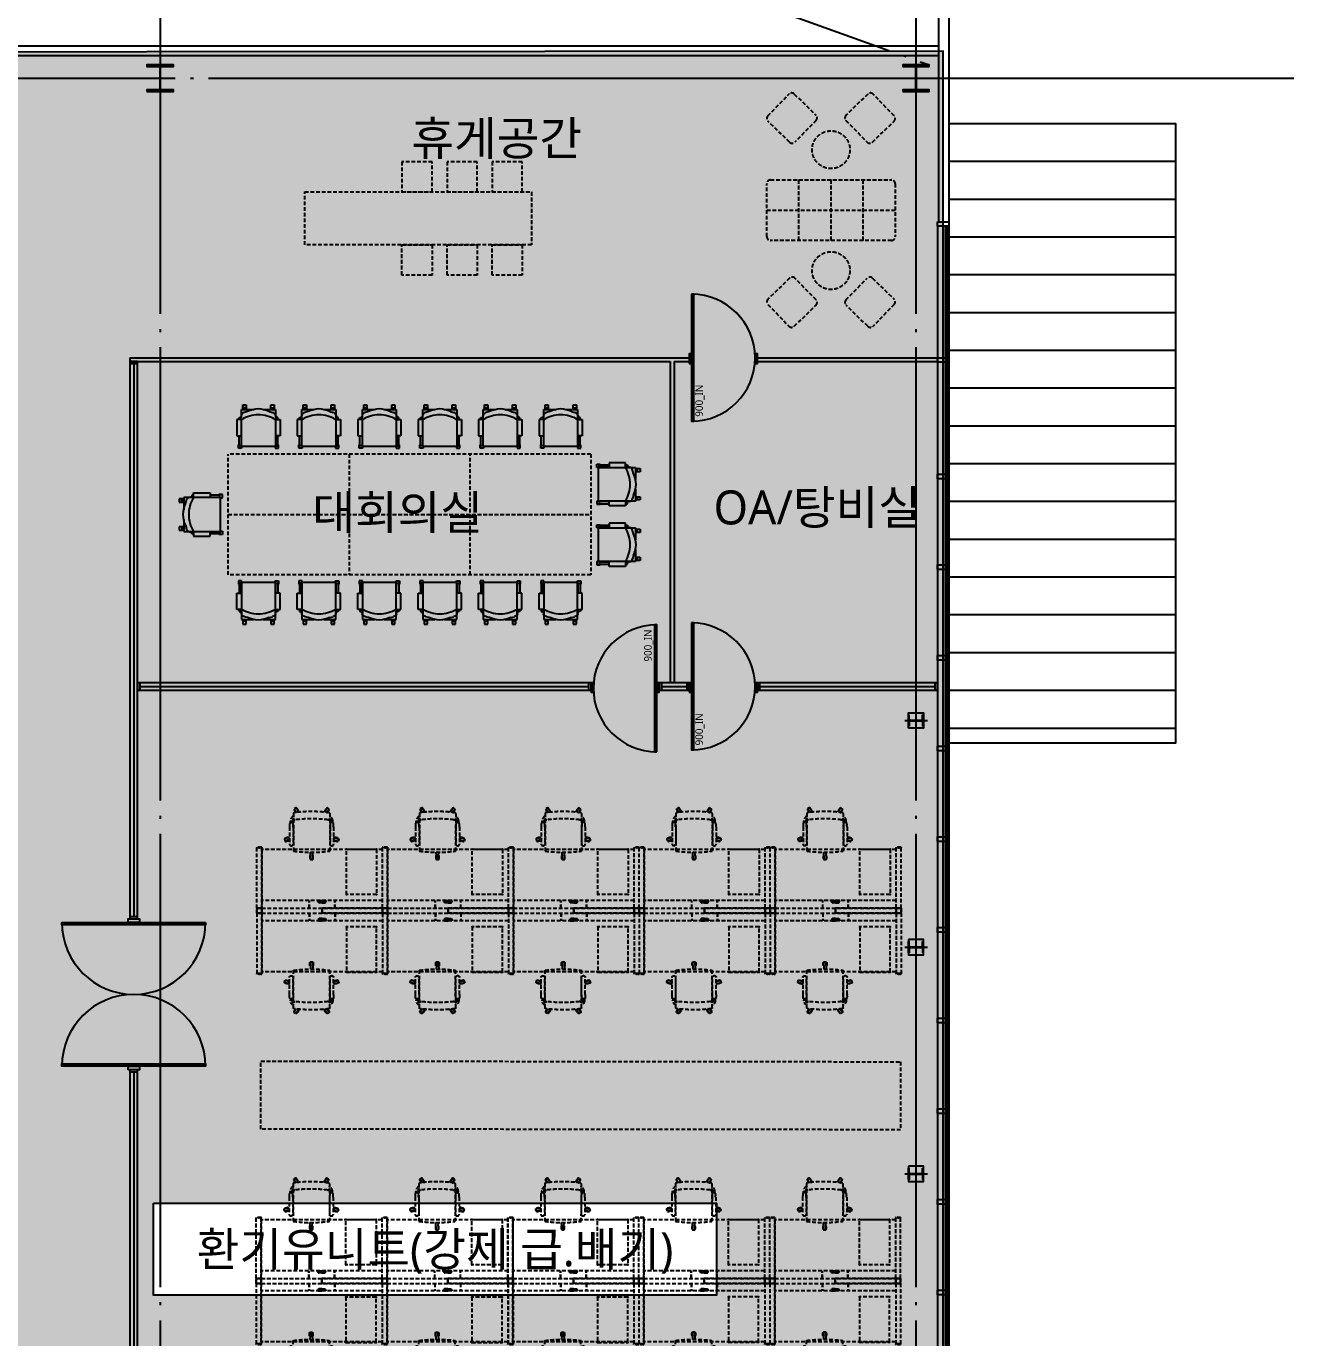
# Model space of a CAD drawing. Header units: millimetres. Extents: x -158894 to 483100, y 4200 to 114600.
# Drawn here: x 268928 to 285700, y 56231 to 73588 of the extents above; entities that cross this region are included whole.
import ezdxf
from ezdxf.enums import TextEntityAlignment as Align

# ---------------------------------------------------------------- set-up
doc = ezdxf.new("R2010")
doc.units = ezdxf.units.MM
doc.header["$LTSCALE"] = 200
doc.linetypes.add('CEN-GAUN', pattern=[32.2, 30, -1, 0.2, -1])
doc.linetypes.add('HIDDEN', pattern=[0.375, 0.25, -0.125])
doc.layers.add('1.설비검토', color=3, linetype='Continuous', plot=False)
doc.layers.add('DOOR-W', color=8, linetype='Continuous', plot=False)
for name, color, linetype in [('BA', 9, 'Continuous'), ('CEN', 15, 'CEN-GAUN'), ('DOOR-OPEN', 9, 'Continuous'), ('FUR', 8, 'HIDDEN'), ('HAT', 8, 'Continuous'), ('OPEN', 15, 'CEN-GAUN'), ('RM', 8, 'Continuous'), ('WIND COLUMN', 4, 'Continuous'), ('XR-plan(생기품질센터)내부$0$FUR', 252, 'Continuous')]:
    doc.layers.add(name, color=color, linetype=linetype)
doc.styles.add('스타일1', font='malgun.ttf')

# ---------------------------------------------------------------- blocks, each defined once
blk = doc.blocks.new('chair55123')
at = {"layer": 'FUR', "linetype": 'Continuous'}
for p, q in [((-207, 498), (-207, 550)), ((-207, 550), (-164, 550)), ((-164, 550), (-164, 498)), ((164, 498), (164, 550)), ((164, 550), (207, 550)), ((207, 550), (207, 498)), ((-224, 359), (-286, 359)), ((-286, 359), (-286, 140)), ((-257, 359), (-257, 383)), ((-257, 383), (-235, 383)), ((-228, 412), (-242, 359)), ((-224, 0), (-224, 488)), ((-224, 488), (-64, 488)), ((-224, 140), (-224, 359)), ((-201, 498), (-207, 498)), ((-170, 512), (-201, 512)), ((-201, 512), (-201, 488)), ((-143, 465), (-187, 452)), ((-170, 488), (-170, 512)), ((-164, 498), (-170, 498)), ((64, 488), (224, 488)), ((143, 465), (187, 452)), ((170, 498), (164, 498)), ((170, 488), (170, 512)), ((170, 512), (201, 512)), ((201, 512), (201, 488)), ((207, 498), (201, 498)), ((224, 488), (224, 0)), ((224, 359), (286, 359)), ((224, 359), (224, 140)), ((228, 412), (242, 359)), ((257, 383), (235, 383)), ((257, 359), (257, 383)), ((286, 359), (286, 140)), ((-286, 140), (-224, 140)), ((-265, -24), (-265, 24)), ((-265, 24), (-257, 24)), ((-257, 9), (-257, 140)), ((-229, 9), (-257, 9)), ((-229, 140), (-229, 9)), ((-229, 24), (-224, 24)), ((224, 0), (-224, 0)), ((-222, 0), (-222, -24)), ((222, 0), (222, -24)), ((286, 140), (224, 140)), ((229, 24), (224, 24)), ((229, 140), (229, 9)), ((229, 9), (257, 9)), ((257, 9), (257, 140)), ((265, 24), (257, 24)), ((265, -24), (265, 24)), ((-222, -24), (-265, -24)), ((222, -24), (265, -24))]:
    blk.add_line(p, q, dxfattribs=at)
for centre, radius, start, end in [((-174, 398), 55.3, 103.6632, 165.0419), ((-6, 9), 409, 89.1019, 122.2471), ((41, -15), 514, 94.5746, 110.9728), ((-41, -15), 514, 69.0272, 85.4254), ((6, 9), 409, 57.7529, 90.8981), ((174, 398), 55.3, 14.9581, 76.3368)]:
    blk.add_arc(centre, radius, start, end, dxfattribs=at)
blk = doc.blocks.new('책상')
at = {"layer": 'FUR'}
for p, q in [((-349, 1395), (-370, 1380)), ((-318, 1356), (-346, 1394)), ((-344, 1392), (-343, 1393)), ((39, 1356), (67, 1394)), ((66, 1392), (64, 1393)), ((91, 1379), (70, 1394)), ((-420, 1199), (-420, 1219)), ((-394, 1199), (-394, 1219)), ((-380, 1321), (-380, 823)), ((-343, 1338), (-370, 1377)), ((-369, 1374), (-370, 1373)), ((-343, 1339), (-340, 1335)), ((-319, 1357), (-305, 1338)), ((-315, 1352), (-314, 1352)), ((40, 1356), (26, 1338)), ((35, 1352), (36, 1351)), ((64, 1339), (61, 1334)), ((61, 1333), (61, 1333)), ((64, 1338), (92, 1376)), ((90, 1374), (91, 1373)), ((101, 1320), (100, 823)), ((114, 1199), (114, 1219)), ((141, 1199), (141, 1218)), ((-431, 1142), (-431, 914)), ((-383, 1142), (-383, 914)), ((104, 1142), (104, 914)), ((152, 1142), (152, 914)), ((-866, 874), (-866, 868)), ((-866, 871), (-866, 868)), ((-800, 874), (-865, 874)), ((-813, 874), (-800, 874)), ((-800, 874), (-800, 868)), ((-800, 868), (-800, 871)), ((-500, 981), (-492, 956)), ((-453, 998), (-499, 984)), ((-496, 985), (-496, 986)), ((-444, 970), (-489, 955)), ((-486, 956), (-486, 955)), ((-454, 998), (-431, 1006)), ((-448, 1000), (-448, 1001)), ((-445, 969), (-431, 973)), ((-439, 970), (-439, 971)), ((174, 998), (152, 1006)), ((165, 969), (152, 973)), ((159, 970), (159, 971)), ((164, 969), (210, 955)), ((168, 1000), (169, 1000)), ((174, 998), (219, 983)), ((207, 955), (206, 954)), ((220, 981), (212, 956)), ((216, 984), (216, 985)), ((800, 874), (800, 868)), ((800, 871), (800, 868)), ((865, 874), (800, 874)), ((852, 874), (865, 874)), ((866, 874), (866, 868)), ((866, 868), (866, 871)), ((-800, 867), (-866, 867)), ((-866, 67), (-866, 867)), ((-800, 867), (-865, 867)), ((-813, 867), (-800, 867)), ((-800, 67), (-800, 867)), ((-798, 842), (-800, 840)), ((-800, 842), (-800, 842)), ((-800, 840), (-800, 69)), ((798, 842), (-798, 842)), ((-155, 715), (-157, 715)), ((-155, 758), (-156, 807)), ((-155, 765), (-156, 765)), ((-155, 759), (-155, 712)), ((-153, 710), (-127, 710)), ((-125, 758), (-123, 807)), ((-124, 765), (-125, 765)), ((-125, 759), (-125, 712)), ((-125, 715), (-123, 715)), ((320, 248), (320, 846)), ((321, 847), (719, 847)), ((720, 846), (720, 248)), ((800, 840), (798, 842)), ((865, 867), (800, 867)), ((866, 867), (800, 867)), ((800, 67), (800, 867)), ((800, 69), (800, 840)), ((852, 867), (865, 867)), ((866, 67), (866, 867)), ((719, 247), (321, 247)), ((-800, 67), (-866, 67)), ((-866, 66), (-866, 2)), ((-801, 67), (-865, 67)), ((-865, 1), (-801, 1)), ((800, 167), (-800, 167)), ((-800, 69), (-798, 67)), ((-800, 67), (798, 67)), ((-800, 67), (0, 67)), ((-800, 1), (-800, 67)), ((-800, 2), (-800, 66)), ((-800, 1), (0, 1)), ((-171, 67), (-171, 167)), ((-168, 67), (-168, 167)), ((-46, 142), (-53, 160)), ((-43, 144), (-50, 161)), ((-49, 167), (0, 167)), ((-49, 164), (0, 164)), ((0, 142), (-41, 142)), ((0, 139), (-41, 139)), ((49, 167), (0, 167)), ((49, 164), (0, 164)), ((0, 142), (41, 142)), ((0, 139), (41, 139)), ((0, 1), (0, 67)), ((800, 67), (0, 67)), ((0, 67), (0, 1)), ((800, 1), (0, 1)), ((43, 144), (50, 161)), ((46, 142), (53, 160)), ((168, 67), (168, 167)), ((171, 67), (171, 167)), ((798, 67), (800, 69)), ((866, 67), (800, 67)), ((800, 67), (800, 1)), ((800, 66), (800, 2)), ((865, 67), (801, 67)), ((801, 1), (865, 1)), ((866, 2), (866, 66))]:
    blk.add_line(p, q, dxfattribs=at)
for centre, radius, start, end in [((-348, 1393), 2, 35.9563, 125.9563), ((-340, 1389), 5, 43.4593, 125.9563), ((-446, 1289), 150, 27.6026, 43.4593), ((167, 1288), 150, 136.4533, 152.31), ((62, 1388), 5, 53.9563, 136.4533), ((69, 1393), 2, 53.9563, 143.9563), ((-344, 1219), 76.3, 118.1096, 179.9563), ((-344, 1219), 49.7, 136.3721, 179.9563), ((-370, 1321), 10, 97.3015, 179.9563), ((-360, 1257), 20, 179.9563, 276.8626), ((-367, 1370), 5, 125.9563, 208.4533), ((-369, 1378), 2, 125.9563, 215.9563), ((-239, 1439), 150, 208.4533, 224.2456), ((-142, -454), 1800, 82.5233, 97.3015), ((-142, -550), 1800, 82.9638, 96.8626), ((-317, 1356), 5, 305.9563, 27.6026), ((38, 1356), 5, 152.31, 233.9563), ((64, 1337), 5, 233.9563, 315.6026), ((-39, 1438), 150, 315.6026, 331.4593), ((81, 1256), 20, 262.9638, 359.9563), ((90, 1378), 2, 323.9563, 53.9563), ((88, 1369), 5, 331.4593, 53.9563), ((91, 1320), 10, 359.9563, 82.5233), ((65, 1219), 76.3, 359.9563, 61.803), ((65, 1219), 49.7, 359.9563, 43.5405), ((-135, 1153), 296, 174.6812, 177.7662), ((155, 1142), 586, 177.7662, 179.9563), ((-312, 1169), 119, 167.3904, 174.6812), ((-407, 1168), 33.8, 53.3451, 126.5675), ((-426, 1195), 1.23, 160.7708, 167.3904), ((-388, 1195), 1.23, 12.5222, 19.1419), ((-503, 1170), 119, 5.2314, 12.5222), ((-679, 1153), 296, 2.1465, 5.2314), ((-970, 1142), 586, 359.9563, 2.1465), ((400, 1153), 296, 174.6812, 177.7662), ((690, 1141), 586, 177.7662, 179.9563), ((223, 1169), 119, 167.3904, 174.6812), ((128, 1168), 33.8, 53.3451, 126.5675), ((109, 1195), 1.23, 160.7708, 167.3904), ((147, 1195), 1.23, 12.5222, 19.1419), ((32, 1169), 119, 5.2314, 12.5222), ((-144, 1153), 296, 2.1465, 5.2314), ((-435, 1142), 586, 359.9563, 2.1465), ((-865, 874), 0.5, 89.9999, 179.9999), ((-800, 874), 0.5, 359.9999, 89.9999), ((-800, 874), 0.5, 359.9999, 89.9999), ((-498, 982), 2, 107.4294, 197.4294), ((-491, 987), 5, 115.4593, 197.9563), ((-429, 856), 150, 99.6026, 115.4593), ((-490, 957), 2, 197.9563, 287.9563), ((-481, 956), 5, 197.9563, 280.4533), ((-508, 1099), 150, 280.4533, 296.31), ((-453, 999), 5, 17.9563, 99.6026), ((-443, 969), 5, 296.31, 17.9563), ((-415, 914), 16.8, 179.9563, 206.3863), ((-411, 916), 20.7, 206.3863, 230.1507), ((-409, 919), 24.2, 230.1507, 250.9128), ((-407, 923), 28.7, 250.9128, 269.9563), ((-407, 923), 28.7, 269.9563, 288.9999), ((-406, 919), 24.2, 288.9999, 309.7619), ((-404, 916), 20.7, 309.7619, 333.5264), ((-400, 914), 16.8, 333.5264, 359.9563), ((-354, 931), 89.8, 107.1694, 109.3471), ((-366, 955), 36.8, 112.5897, 118.1829), ((74, 930), 89.8, 70.5655, 72.7432), ((86, 955), 36.8, 61.7297, 67.323), ((120, 914), 16.8, 179.9563, 206.3863), ((124, 915), 20.7, 206.3863, 230.1507), ((126, 918), 24.2, 230.1507, 250.9128), ((128, 922), 28.7, 250.9128, 269.9563), ((128, 922), 28.7, 269.9563, 288.9999), ((129, 918), 24.2, 288.9999, 309.7619), ((131, 915), 20.7, 309.7619, 333.5264), ((135, 914), 16.8, 333.5264, 359.9563), ((164, 968), 5, 161.9563, 243.6026), ((228, 1098), 150, 243.6026, 259.4593), ((173, 999), 5, 80.31, 161.9563), ((149, 856), 150, 64.4533, 80.31), ((201, 956), 5, 259.4593, 341.9563), ((210, 956), 2, 251.9563, 341.9563), ((212, 987), 5, 341.9563, 64.4533), ((218, 981), 2, 342.4832, 72.4832), ((800, 874), 0.5, 89.9999, 179.9999), ((865, 874), 0.5, 359.9999, 89.9999), ((865, 874), 0.5, 359.9999, 89.9999), ((-865, 868), 0.5, 179.9999, 269.9999), ((-800, 868), 0.5, 269.9999, 359.9999), ((-800, 868), 0.5, 269.9999, 359.9999), ((-140, 2607), 1800, 262.3311, 277.6689), ((-13, 739), 150, 171.6026, 187.4593), ((-156, 760), 5, 89.9563, 171.6026), ((-156, 720), 5, 187.4593, 269.9563), ((-153, 712), 2, 179.9563, 269.9563), ((-127, 712), 2, 269.9563, 359.9563), ((-124, 760), 5, 8.31, 89.9563), ((-124, 720), 5, 269.9563, 352.4533), ((-267, 739), 150, 352.4533, 8.31), ((321, 846), 1, 90, 180), ((719, 846), 1, 0, 90), ((800, 868), 0.5, 179.9999, 269.9999), ((865, 868), 0.5, 269.9999, 359.9999), ((865, 868), 0.5, 269.9999, 359.9999), ((321, 248), 1, 180, 270), ((719, 248), 1, 270, 0), ((-865, 66), 1, 90, 180), ((-865, 2), 1, 180, 270), ((-801, 66), 1, 360, 90), ((-801, 2), 1, 270, 360), ((-49, 162), 5, 90, 202.7255), ((-49, 162), 2, 90, 202.7255), ((-41, 144), 5, 202.7255, 270), ((-41, 144), 2, 202.7255, 270), ((41, 144), 2, 270, 337.2745), ((41, 144), 5, 270, 337.2745), ((49, 162), 5, 337.2745, 90), ((49, 162), 2, 337.2745, 90), ((801, 66), 1, 89.9998, 179.9998), ((801, 2), 1, 179.9998, 269.9998), ((865, 66), 1, 359.9998, 89.9998), ((865, 2), 1, 269.9998, 359.9998)]:
    blk.add_arc(centre, radius, start, end, dxfattribs=at)
for p in [(-833, 874), (833, 874), (-833, 867), (320, 847), (720, 847), (833, 867), (320, 247), (720, 247), (-866, 34), (-833, 67), (-833, 67), (-833, 1), (-800, 67), (-800, 34), (-800, 34), (0, 34), (0, 34), (800, 67), (800, 34), (800, 34), (833, 67), (833, 67), (833, 1), (866, 34)]:
    blk.add_point(p, dxfattribs=at)
blk = doc.blocks.new('*U20')
for p, q in [((59, 185), (0, 185)), ((91, 185), (150, 185)), ((59, 9), (0, 9)), ((72, 172), (72, 22)), ((78, 172), (78, 22)), ((91, 9), (150, 9))]:
    blk.add_line(p, q)
for points in [[(150, 185), (150, 194), (0, 194), (0, 185)], [(0, 9), (0, 0), (150, 0), (150, 9)]]:
    blk.add_lwpolyline(points)
for centre, start, end in [((59, 172), 0, 90), ((91, 172), 90, 180), ((59, 22), 270, 0), ((91, 22), 180, 270)]:
    blk.add_arc(centre, 13, start, end)
blk = doc.blocks.new('WC1A')
at = {"layer": 'BA'}
blk.add_lwpolyline([(556300, 96403), (556500, 96403), (556500, 96203), (556300, 96203)], close=True, dxfattribs=at)
at = {"layer": 'CEN'}
blk.add_line((556400, 96450), (556400, 96150), dxfattribs=at)
at = {"layer": 'BA'}
blk.add_blockref('*U20', (556325, 96206), dxfattribs=at)

msp = doc.modelspace()

# ---------------------------------------------------------------- hatches: boundary and pattern name
at = {"layer": '1.설비검토', "transparency": 33554687}
h = msp.add_hatch(color=131, dxfattribs=at)
h.dxf.hatch_style = 1
h.paths.add_polyline_path([(259976.8, 65655.4), (268142.7, 65655.4), (268142.7, 56261.3), (259974.1, 56261.3), (259974.1, 42522.5), (278554.2, 42522.5), (278554.2, 45824.6), (281059, 45824.6), (281059, 73257.5), (259976.8, 73241.6)])
h.paths.add_polyline_path([(278060.3, 58013.2), (278060.3, 56792.4), (270612.8, 56792.4), (270612.8, 58013.2)], flags=16)
h.paths.add_polyline_path([(270765.6, 57825), (277906.9, 57825), (277906.9, 56963.2), (270765.6, 56963.2)], flags=8)
at = {"layer": 'HAT'}
h = msp.add_hatch(dxfattribs=at)
h.set_pattern_fill('_USER', color=256, scale=500, pattern_type=0)
h.set_pattern_definition([(0, (285200, 72300), (0, 500), [])])
h.paths.add_polyline_path([(284135, 64100), (281135, 64100), (281135, 72300), (284135, 72300)])

# ---------------------------------------------------------------- linework, layer by layer
at = {"layer": '1.설비검토'}
msp.add_lwpolyline([(259976.8, 73241.6), (259976.8, 65655.4), (268142.7, 65655.4), (268142.7, 56261.3), (259974.1, 56261.3), (259974.1, 42522.5), (278554.2, 42522.5), (278554.2, 45824.6), (281059, 45824.6), (281059, 73257.5), (259976.8, 73241.6)], dxfattribs=at)
at = {"layer": '1.설비검토', "color": 0}
msp.add_lwpolyline([(270612.8, 58013.2), (278060.3, 58013.2), (278060.3, 56792.4), (270612.8, 56792.4)], close=True, dxfattribs=at)
at = {"layer": 'BA'}
for p, q in [((281000, 86200), (281000, 71000)), ((281000, 73325), (259275, 73325)), ((259400, 73200), (281000, 73200)), ((270400, 69120), (270300, 69120)), ((270350, 69120), (270350, 61805)), ((281091, 69170), (281115, 69170)), ((281115, 69200), (281115, 69140)), ((281135, 69200), (281115, 69200)), ((281115, 69140), (281135, 69140)), ((281135, 69200), (281135, 69140)), ((281091, 67630), (281115, 67630)), ((281115, 67660), (281115, 67600)), ((281135, 67660), (281115, 67660)), ((281115, 67600), (281135, 67600)), ((281135, 67660), (281135, 67600)), ((281091, 66430), (281115, 66430)), ((281115, 66460), (281115, 66400)), ((281135, 66460), (281115, 66460)), ((281115, 66400), (281135, 66400)), ((281135, 66460), (281135, 66400)), ((281091, 65230), (281115, 65230)), ((281115, 65260), (281115, 65200)), ((281135, 65260), (281115, 65260)), ((281115, 65200), (281135, 65200)), ((281135, 65260), (281135, 65200)), ((270430, 64900), (270430, 64800)), ((270430, 64850), (276371.9, 64850)), ((276371.9, 64800), (276371.9, 64900)), ((277331.9, 64900), (277331.9, 64800)), ((277331.9, 64850), (277671.9, 64850)), ((277671.9, 64800), (277671.9, 64900)), ((278631.9, 64900), (278631.9, 64800)), ((278631.9, 64850), (280955, 64850)), ((280955, 64800), (280955, 64900)), ((281115, 64060), (281115, 64000)), ((281135, 64060), (281115, 64060)), ((281135, 64060), (281135, 64000)), ((281091, 64030), (281115, 64030)), ((281115, 64000), (281135, 64000)), ((281115, 62860), (281115, 62800)), ((281135, 62860), (281115, 62860)), ((281135, 62860), (281135, 62800)), ((281091, 62830), (281115, 62830)), ((281115, 62800), (281135, 62800)), ((270300, 61805), (270400, 61805)), ((281091, 61630), (281115, 61630)), ((281115, 61660), (281115, 61600)), ((281135, 61660), (281115, 61660)), ((281135, 61660), (281135, 61600)), ((281115, 61600), (281135, 61600)), ((281091, 60430), (281115, 60430)), ((281115, 60460), (281115, 60400)), ((281135, 60460), (281115, 60460)), ((281135, 60460), (281135, 60400)), ((281115, 60400), (281135, 60400)), ((270400, 59745), (270300, 59745)), ((270350, 59745), (270350, 50530)), ((281091, 59230), (281115, 59230)), ((281115, 59260), (281115, 59200)), ((281135, 59260), (281115, 59260)), ((281115, 59200), (281135, 59200)), ((281135, 59260), (281135, 59200)), ((281091, 58030), (281115, 58030)), ((281115, 58060), (281115, 58000)), ((281135, 58060), (281115, 58060)), ((281115, 58000), (281135, 58000)), ((281135, 58060), (281135, 58000)), ((281091, 56830), (281115, 56830)), ((281115, 56860), (281115, 56800)), ((281135, 56860), (281115, 56860)), ((281115, 56800), (281135, 56800)), ((281135, 56860), (281135, 56800))]:
    msp.add_line(p, q, dxfattribs=at)
at = {"layer": 'BA', "linetype": 'Continuous'}
for p, q in [((280985, 70940), (280985, 45800)), ((281135, 70940), (281135, 45800))]:
    msp.add_line(p, q, dxfattribs=at)
at = {"layer": 'BA', "linetype": 'Continuous', "ltscale": 2}
for p, q in [((281091, 45860), (281091, 70940)), ((281115, 45860), (281115, 70940))]:
    msp.add_line(p, q, dxfattribs=at)
at = {"layer": 'BA'}
for points in [[(209265, 42465), (209265, 86335), (281135, 86335), (281135, 70940)], [(281135, 72300), (284135, 72300), (284135, 64100), (281115, 64100)], [(270300, 69200), (277701.9, 69200)], [(270300, 69200), (270300, 69150)], [(270300, 69150), (277450, 69150)], [(270300, 61775), (270400, 61775), (270400, 69150), (270300, 69150), (270300, 61775)], [(277450, 69150), (277450, 64900)], [(277500, 69150), (277500, 64900)], [(277500, 69150), (277701.9, 69150)], [(278601.9, 69200), (280985, 69200)], [(278601.9, 69150), (280985, 69150)], [(276401.9, 64800), (276401.9, 64900), (270400, 64900), (270400, 64800), (276401.9, 64800)], [(277701.9, 64800), (277701.9, 64900), (277301.9, 64900), (277301.9, 64800), (277701.9, 64800)], [(280985, 64800), (280985, 64900), (278601.9, 64900), (278601.9, 64800), (280985, 64800)], [(270300, 50500), (270400, 50500), (270400, 59775), (270300, 59775), (270300, 50500)]]:
    msp.add_lwpolyline(points, dxfattribs=at)
for points in [[(270525, 72725), (270875, 72725), (270875, 72744), (270725.2, 72744, -0.4142136), (270706, 72763.3), (270706, 73036.8, -0.4142136), (270725.2, 73056), (270875, 73056), (270875, 73075), (270525, 73075), (270525, 73056), (270674.7, 73056, -0.4142136), (270694, 73036.8), (270694, 72763.3, -0.4142136), (270674.7, 72744), (270525, 72744)], [(280525, 72725), (280875, 72725), (280875, 72744), (280725.3, 72744, -0.4142136), (280706, 72763.3), (280706, 73036.8, -0.4142136), (280725.3, 73056), (280875, 73056), (280875, 73075), (280525, 73075), (280525, 73056), (280674.8, 73056, -0.4142136), (280694, 73036.8), (280694, 72763.3, -0.4142136), (280674.8, 72744), (280525, 72744)]]:
    msp.add_lwpolyline(points, format="xyb", close=True, dxfattribs=at)
for points in [[(280985, 71000), (281135, 71000), (281135, 70940), (280985, 70940)], [(277731.9, 70040), (277731.9, 68360), (277761.9, 68360), (277761.9, 70040)], [(277701.9, 69125), (277731.9, 69125), (277731.9, 69250), (277701.9, 69250)], [(278571.9, 69125), (278601.9, 69125), (278601.9, 69250), (278571.9, 69250)], [(280985, 69140), (280985, 69200), (281091, 69200), (281091, 69140)], [(280985, 67600), (280985, 67660), (281091, 67660), (281091, 67600)], [(280985, 66400), (280985, 66460), (281091, 66460), (281091, 66400)], [(277271.9, 63985), (277271.9, 65665), (277241.9, 65665), (277241.9, 63985)], [(277731.9, 65690), (277731.9, 64010), (277761.9, 64010), (277761.9, 65690)], [(280985, 65200), (280985, 65260), (281091, 65260), (281091, 65200)], [(276431.9, 64900), (276401.9, 64900), (276401.9, 64775), (276431.9, 64775)], [(277301.9, 64900), (277271.9, 64900), (277271.9, 64775), (277301.9, 64775)], [(277701.9, 64775), (277731.9, 64775), (277731.9, 64900), (277701.9, 64900)], [(278571.9, 64775), (278601.9, 64775), (278601.9, 64900), (278571.9, 64900)], [(280985, 64000), (280985, 64060), (281091, 64060), (281091, 64000)], [(280985, 62800), (280985, 62860), (281091, 62860), (281091, 62800)], [(271300, 61725), (271300, 61695), (269400, 61695), (269400, 61725)], [(270275, 61725), (270275, 61775), (270425, 61775), (270425, 61725)], [(280985, 61600), (280985, 61660), (281091, 61660), (281091, 61600)], [(280985, 60400), (280985, 60460), (281091, 60460), (281091, 60400)], [(271300, 59855), (271300, 59825), (269400, 59825), (269400, 59855)], [(270275, 59775), (270275, 59825), (270425, 59825), (270425, 59775)], [(280985, 59200), (280985, 59260), (281091, 59260), (281091, 59200)], [(280985, 58000), (280985, 58060), (281091, 58060), (281091, 58000)], [(280985, 56800), (280985, 56860), (281091, 56860), (281091, 56800)]]:
    msp.add_lwpolyline(points, close=True, dxfattribs=at)
at = {"layer": 'CEN'}
for p, q in [((270700, 95100), (270700, 32900)), ((280700, 95100), (280700, 32900)), ((200500, 72900), (285700, 72900)), ((274400, 72900), (285700, 72900))]:
    msp.add_line(p, q, dxfattribs=at)
at = {"layer": 'DOOR-OPEN'}
for centre, radius, start, end in [((277731.1, 69199.2), 840.8, 0.05479, 89.94521), ((277731.1, 69200.8), 840.8, 270.05479, 359.94521), ((277272.7, 64824.2), 840.8, 90.05479, 179.94521), ((277731.1, 64849.2), 840.8, 0.05479, 89.94521), ((277272.7, 64825.8), 840.8, 180.05479, 269.94521), ((277731.1, 64850.8), 840.8, 270.05479, 359.94521), ((270350, 61725), 950, 180, 0), ((270350, 59825), 950, 0, 180)]:
    msp.add_arc(centre, radius, start, end, dxfattribs=at)
at = {"layer": 'FUR'}
for p, q in [((279151.6, 70753.5), (279151.6, 71553.5)), ((279576.6, 70753.5), (279576.6, 71553.5)), ((280001.6, 70753.5), (280001.6, 71553.5)), ((278726.6, 71153.5), (280426.6, 71153.5)), ((276400, 67925.7), (271600, 67925.7)), ((271600, 66325.7), (271600, 67925.7)), ((273200, 67925.7), (273200, 66325.7)), ((274800, 66325.7), (274800, 67925.7)), ((276400, 67925.7), (276400, 66325.7)), ((276400, 66325.7), (271600, 66325.7))]:
    msp.add_line(p, q, dxfattribs=at)
for points in [[(279090.7, 72690.1), (279377.4, 72411.1, -0.4142136), (279378.4, 72340.4), (279099.4, 72053.7, -0.4142136), (279028.7, 72052.8), (278742, 72331.7, -0.4142136), (278741.1, 72402.4), (279020, 72689.1, -0.4142136)], [(280062.5, 72690.1), (279775.9, 72411.1, 0.4142136), (279774.9, 72340.4), (280053.9, 72053.7, 0.4142136), (280124.6, 72052.8), (280411.2, 72331.7, 0.4142136), (280412.2, 72402.4), (280133.2, 72689.1, 0.4142136)], [(278776.6, 71553.5), (280376.6, 71553.5, -0.4142136), (280426.6, 71503.5), (280426.6, 70803.5, -0.4142136), (280376.6, 70753.5), (278776.6, 70753.5, -0.4142136), (278726.6, 70803.5), (278726.6, 71503.5, -0.4142136)], [(279090.7, 69616.9), (279377.4, 69895.8, 0.4142136), (279378.4, 69966.5), (279099.4, 70253.2, 0.4142136), (279028.7, 70254.2), (278742, 69975.2, 0.4142136), (278741.1, 69904.5), (279020, 69617.8, 0.4142136)], [(280062.5, 69616.9), (279775.9, 69895.8, -0.4142136), (279774.9, 69966.5), (280053.9, 70253.2, -0.4142136), (280124.6, 70254.2), (280411.2, 69975.2, -0.4142136), (280412.2, 69904.5), (280133.2, 69617.8, -0.4142136)]]:
    msp.add_lwpolyline(points, format="xyb", close=True, dxfattribs=at)
for points in [[(273899.6, 71794.8), (273899.6, 71394.8), (274299.6, 71394.8), (274299.6, 71794.8), (273899.6, 71794.8)], [(274495.6, 71794.8), (274495.6, 71394.8), (274895.6, 71394.8), (274895.6, 71794.8), (274495.6, 71794.8)], [(275091.6, 71794.8), (275091.6, 71394.8), (275491.6, 71394.8), (275491.6, 71794.8), (275091.6, 71794.8)], [(275614.3, 70694.8), (272614.3, 70694.8), (272614.3, 71394.8), (275614.3, 71394.8), (275614.3, 70694.8)], [(273899.6, 70294.8), (273899.6, 70694.8), (274299.6, 70694.8), (274299.6, 70294.8), (273899.6, 70294.8)], [(274495.6, 70294.8), (274495.6, 70694.8), (274895.6, 70694.8), (274895.6, 70294.8), (274495.6, 70294.8)], [(275091.6, 70294.8), (275091.6, 70694.8), (275491.6, 70694.8), (275491.6, 70294.8), (275091.6, 70294.8)], [(271600, 67125.7), (276400, 67125.7)]]:
    msp.add_lwpolyline(points, dxfattribs=at)
msp.add_lwpolyline([(272033.8, 59892.4), (280498.3, 59883.7), (280498.3, 58983.7), (272033.8, 58992.4)], close=True, dxfattribs=at)
for centre in [(279576.6, 71953.5), (279576.6, 70353.5)]:
    msp.add_circle(centre, 250, dxfattribs=at)
at = {"layer": 'OPEN'}
msp.add_line((244400, 86200), (280875, 73075), dxfattribs=at)

# ---------------------------------------------------------------- block references
at = {"layer": 'FUR'}
for p in [(272000, 68025.7), (272800, 68025.7), (273600, 68025.7), (274400, 68025.7), (275200, 68025.7), (276000, 68025.7)]:
    msp.add_blockref('chair55123', p, dxfattribs=at)
at = {"layer": 'FUR', "rotation": 270}
for p in [(276500, 67525.7), (276500, 66725.7)]:
    msp.add_blockref('chair55123', p, dxfattribs=at)
at = {"layer": 'FUR', "xscale": -1}
for p, rotation in [((271500, 67125.7), 90), ((272000, 66225.7), 180), ((272800, 66225.7), 180), ((273600, 66225.7), 180), ((274400, 66225.7), 180), ((275200, 66225.7), 180), ((276000, 66225.7), 180)]:
    msp.add_blockref('chair55123', p, dxfattribs=dict(at, rotation=rotation))
at = {"layer": 'WIND COLUMN', "rotation": 90}
msp.add_blockref('WC1A', (377003, -492000), dxfattribs=at)
at = {"layer": 'WIND COLUMN', "xscale": -1, "rotation": 89.99999999999999}
for p in [(377003, 617800), (377003, 614800)]:
    msp.add_blockref('WC1A', p, dxfattribs=at)
at = {"layer": 'XR-plan(생기품질센터)내부$0$FUR'}
for p in [(272843.2, 61848.5), (274509.2, 61848.5), (276173.2, 61848.5), (277904.3, 61849), (279637.3, 61849), (272838.2, 56948.9), (274504.2, 56948.9), (276168.2, 56948.9), (277899.3, 56949.4), (279632.3, 56949.4)]:
    msp.add_blockref('책상', p, dxfattribs=at)
at = {"layer": 'XR-plan(생기품질센터)내부$0$FUR', "xscale": -1, "rotation": 180}
for p in [(272843.2, 61916.6), (274509.2, 61916.6), (276173.2, 61916.6), (277904.3, 61917.1), (279637.3, 61917.1), (272838.2, 57016.9), (274504.2, 57016.9), (276168.2, 57016.9), (277899.3, 57017.4), (279632.3, 57017.4)]:
    msp.add_blockref('책상', p, dxfattribs=at)

# ---------------------------------------------------------------- texts
at = {"layer": '1.설비검토', "color": 2, "style": '스타일1'}
msp.add_text('환기유니트(강제 급.배기)', height=450, dxfattribs=at).set_placement((274336.5, 57402.8), align=Align.MIDDLE_CENTER)
at = {"layer": 'DOOR-W', "style": '스타일1'}
for p in [(277881.1, 68419.4), (277203.7, 65179.1), (277881.1, 64069.4)]:
    msp.add_text('900_IN', height=100, rotation=90, dxfattribs=at).set_placement(p)
at = {"layer": 'RM', "style": '스타일1'}
for s, p in [('휴게공간', (275153.8, 72105.2)), ('대회의실', (273842.5, 67152.8)), ('OA/탕비실', (279394.1, 67219.3))]:
    msp.add_text(s, height=450, dxfattribs=at).set_placement(p, align=Align.MIDDLE_CENTER)

doc.saveas('drawing.dxf')
